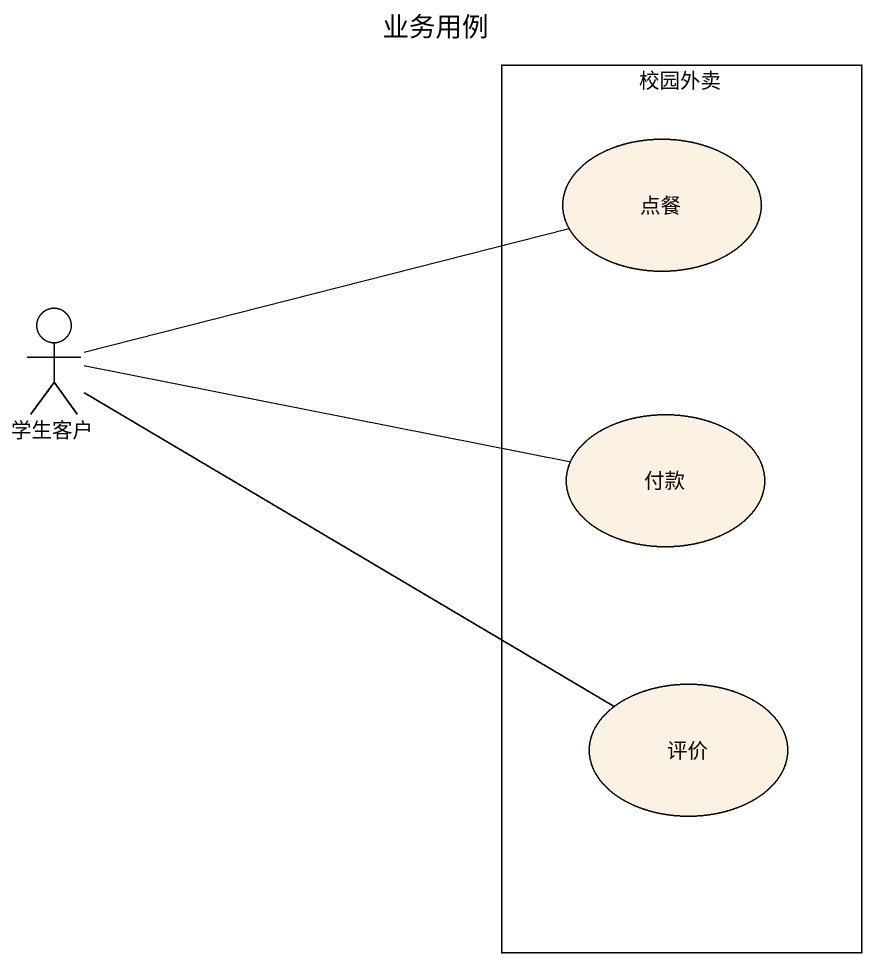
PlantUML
@startuml
title 业务用例
rectangle 校园外卖 {
  usecase 点餐 #FCF2E3
  usecase 付款 #FCF2E3
  usecase 评价 #FCF2E3
}
actor 学生客户
学生客户 -right- 点餐
学生客户 -right- 付款
学生客户 -right- 评价
@enduml
